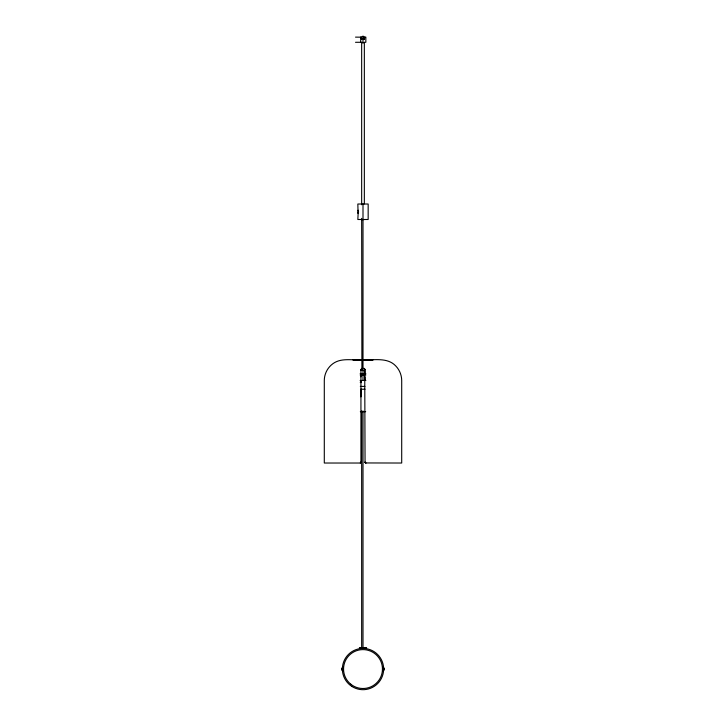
<?xml version="1.0" encoding="UTF-8"?>
<svg xmlns="http://www.w3.org/2000/svg" width="726" height="726" viewBox="0 0 726 726"><rect width="100%" height="100%" fill="white"/><g stroke="black" fill="none" stroke-linecap="round" stroke-linejoin="round"><path stroke-width="1.09" d="M360.94 376.858L360.94 373.336M365.06 380.46L365.06 376.839M365.06 373.364L365.033 369.77L364.18 368.445M382.865 670.08L383.755 670.08A3.848 1.706 0 0 0 383.755 669.889L383.891 669.154A3.975 1.761 0 0 0 383.755 668.791L383.891 668.782A3.975 1.761 0 0 0 383.755 668.419M343.135 669.998L342.245 669.535A3.975 2.45 0 0 1 342.109 669.027L342.245 668.12L343.135 668.12M342.872 669.054C342.382 662.312 342.318 675.861 342.872 669.054L342.953 670.888M342.881 668.691L342.953 667.267M383.891 668.782A3.975 3.566 0 0 0 383.755 668.038A3.848 1.706 0 0 1 383.755 668.229A3.975 3.566 0 0 1 383.891 668.964L383.845 669.145A3.975 3.566 0 0 1 383.755 669.889L383.755 669.327A3.975 1.761 0 0 0 383.891 668.964L383.755 668.038L382.865 668.038M342.363 668.619L342.4 667.802M343.135 669.853L342.245 669.853L342.109 669.027A3.975 2.45 0 0 1 342.245 668.582L342.236 668.419A3.848 2.369 0 0 1 342.245 668.12A3.975 3.131 0 0 0 342.109 668.773L342.245 669.998A3.848 2.369 0 0 1 342.245 669.744L342.155 669.281M383.764 668.637L383.764 669.517A3.984 1.761 0 0 1 383.382 669.926M342.245 668.12L342.155 668.837M358.081 213.299L357.836 204.015L368.164 204.015L368.164 219.497L357.836 219.497L358.172 212.981M383.845 668.592L383.755 668.038M360.931 462.135L360.94 370.142L361.811 368.454M362.156 368.254L360.94 370.142L361.267 369.017M364.897 37.126L364.116 39.15M342.109 668.773A3.975 2.45 0 0 1 342.245 668.256L343.135 668.256M358.181 212.945L358.308 212.192M360.94 370.142L361.076 369.398M361.911 370.578L361.657 218.363M364.806 37.18L365.84 37.126L365.84 42.289L364.325 42.289M361.675 370.36L364.089 370.578M364.071 39.095L364.806 37.643M360.296 462.952L360.94 461.999A1.035 1.035 0 0 1 359.905 463.025L324.295 463.025L324.295 380.46C324.313 373.954 327.553 367.61 332.807 363.762C341.256 357.482 352.455 360.513 362.12 359.824M364.107 219.588L361.893 219.588M355.513 37.126L361.194 37.18M355.513 42.289L362.274 42.289M363.88 359.824C374.389 360.232 387.43 357.237 395.661 365.868C399.463 369.725 401.66 375.043 401.705 380.46L401.705 463.025L365.704 462.952L365.06 461.999L364.724 369.008M361.503 360.123L353.408 360.123A1.035 1.035 0 0 0 352.682 359.824M364.497 360.123L372.592 360.123A1.035 1.035 0 0 1 373.318 359.824M353.707 360.296L362.229 360.296M363.771 360.296L372.293 360.296M353.671 360.386L362.229 360.386M363.771 360.386L372.329 360.386M360.16 373.672L365.84 373.672M360.132 374.961L365.868 374.961M360.132 380.46L365.868 380.46M360.323 386.413L364.897 386.413M360.849 389.236L364.996 389.236M360.65 396.714L361.112 396.714L361.112 389.236M360.323 411.678L365.677 411.678M359.388 647.646L366.612 647.646M359.388 648.418L366.612 648.418M382.865 668.229L383.755 668.229M342.245 668.582L343.135 668.582M342.373 669.054L343.543 669.054M382.457 669.054L383.627 669.054M342.245 669.998A3.975 3.131 0 0 1 342.109 669.345L343.135 669.744M382.865 669.889L383.755 669.889M360.786 381.322L361.484 381.404A6.053 2.541 90 0 0 360.94 382.548L360.241 382.42M363.835 368.254L364.924 369.389M361.149 37.135L361.829 39.013A1.806 1.679 65.7 0 1 361.548 38.732M361.575 38.75L361.149 37.643A1.824 1.815 88.5 0 0 361.194 38.033A1.824 1.797 82.1 0 0 361.33 38.414A1.815 1.751 73.9 0 0 361.539 38.741L361.793 39.041M358.081 210.204L358.254 210.912M342.363 669.517L342.472 671.196M365.069 462.135L365.06 461.999A1.035 1.035 0 0 0 366.095 463.025M342.618 667.847A3.984 2.459 0 0 0 342.236 668.419A3.975 3.131 0 0 0 342.109 669.027A3.975 3.131 0 0 0 342.245 669.744L342.245 669.853A3.975 2.45 0 0 1 342.109 669.345M383.382 667.094L383.382 671.024M383.174 667.094L383.174 671.024M364.343 203.843L364.343 42.798L361.657 42.798L361.657 204.768M363 36.3L363 42.798M363 204.015L363 380.46M363 410.916L363 648.418M361.657 410.916L361.657 647.646M360.677 37.126L360.677 42.289M358.481 210.821L358.481 212.972M358.354 210.467L358.326 213.217M342.826 667.103L342.826 671.015M342.618 667.103L342.618 671.015M364.57 37.58A1.77 1.007 90 0 1 364.225 38.669M364.153 37.525A2.16 1.243 90 0 1 363.835 38.777M364.298 38.85A2.777 2.205 61.9 0 1 364.08 39.077M361.938 39.013A2.024 1.624 50 0 1 360.967 37.661M361.675 37.434A1.343 1.343 0 0 1 363.517 36.4A1.343 1.343 0 0 1 364.089 38.433M342.618 670.27A3.984 2.459 0 0 1 342.236 669.699M383.755 669.699A3.975 1.761 0 0 0 383.891 669.336A3.975 3.566 0 0 1 383.755 670.08M360.795 462.507A1.007 0.998 0 0 1 360.55 462.807M365.45 462.807A1.007 0.998 0 0 1 365.205 462.507M360.441 381.304A10.718 9.728 90 0 1 361.484 381.404M360.595 382.475A7.224 6.552 -90 0 1 360.94 382.548M350.758 684.173A19.457 19.457 0 0 0 382.212 672.104A19.457 19.457 0 0 0 356.03 650.895A19.457 19.457 0 0 0 350.758 684.173M351.82 686.406A20.646 20.646 0 0 0 383.618 670.071A20.646 20.646 0 0 0 353.571 650.696A20.646 20.646 0 0 0 351.82 686.406"/></g></svg>
